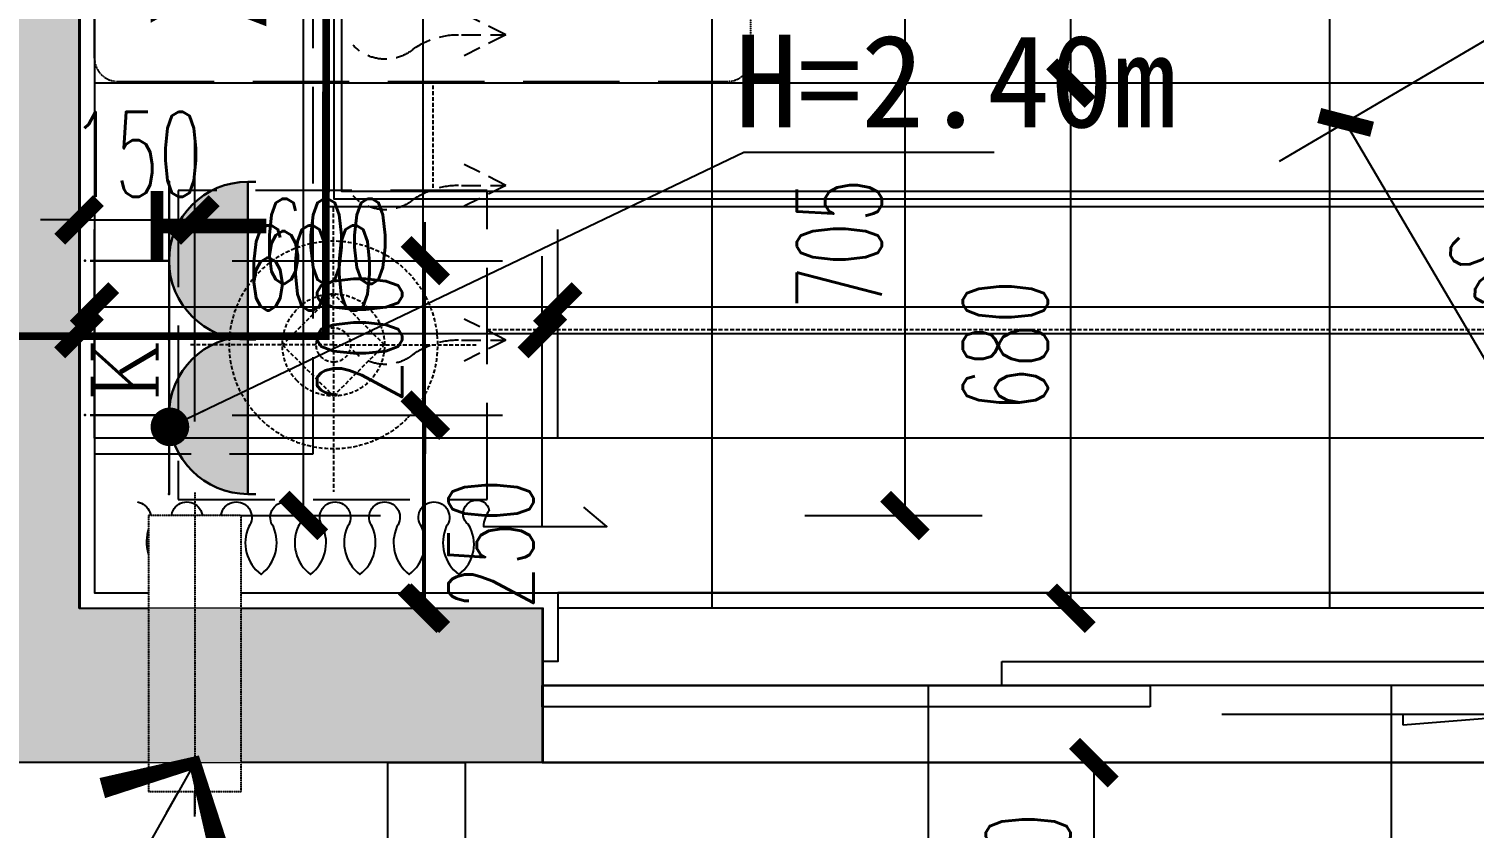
# Model space of a CAD drawing. Extents: x 184967 to 628822, y -100826 to 121332.
# Drawn here: x 394750 to 396621, y -24497 to -23462 of the extents above; entities that cross this region are included whole.
import ezdxf
from ezdxf.enums import TextEntityAlignment as Align

# ---------------------------------------------------------------- set-up
doc = ezdxf.new("R2010")
doc.units = 0
doc.header["$MEASUREMENT"] = 0
for name, pattern in [('__DASH', [0.35, 0.25, -0.1]), ('DASH', [0.35, 0.25, -0.1]), ('DASHED2', [0.375, 0.25, -0.125]), ('HIDDEN', [0.375, 0.25, -0.125])]:
    doc.linetypes.add(name, pattern=pattern)
for name, color, linetype in [('0-地面', 251, 'Continuous'), ('0-活动家具', 55, 'Continuous'), ('0-装饰完成面', 47, 'Continuous'), ('column', 6, 'Continuous'), ('DIM-墙体定位', 146, 'Continuous'), ('DIM-完成面定位', 146, 'Continuous'), ('E-空调', 51, 'Continuous'), ('E-给水', 34, 'Continuous'), ('J-空调外机', 47, 'HIDDEN'), ('KT', 8, 'DASH'), ('P11-平面门扇', 47, 'Continuous'), ('T01-窗帘', 250, 'Continuous'), ('T03-天花造型', 30, 'Continuous'), ('WALL', 145, 'Continuous'), ('家具尺寸', 8, 'Continuous'), ('栏杆', 4, 'Continuous')]:
    doc.layers.add(name, color=color, linetype=linetype)
for name, color, linetype, lineweight in [('03-col-5F~23F$0$$0$COLU', 6, 'Continuous', 0), ('03-col-5F~23F$0$$0$COLU_HATCH', 251, 'Continuous', 0), ('4#6#-col-2F~31F$0$COLU_HATCH', 251, 'Continuous', 0), ('E-插座', 60, 'Continuous', 30)]:
    doc.layers.add(name, color=color, linetype=linetype, lineweight=lineweight)
doc.styles.add('_TCH_LABEL', font='COMPLEX', dxfattribs={"bigfont": 'GBCBIG'})
doc.styles.get("Standard").update_dxf_attribs({"font": 'gbenor.shx', "bigfont": 'gbcbig.shx'})
doc.styles.add('尺寸标注', font='txt.shx', dxfattribs={"width": 0.6, "height": 110})
doc.styles.add('文字标注', font='')
doc.styles.get('文字标注').set_extended_font_data('SimSun')
doc.dimstyles.new('1-50', dxfattribs={"dimscale": 50, "dimtxt": 110, "dimasz": 1, "dimexe": 2, "dimexo": 2, "dimgap": 0.6, "dimtad": 1, "dimdec": 0, "dimrnd": 5, "dimtxsty": '尺寸标注', "dimblk": 'ARCHTICK', "dimcen": 2.5, "dimclrd": 251, "dimclre": 251, "dimclrt": 50, "dimadec": 0, "dimazin": 0, "dimtfac": 1, "dimtdec": 0, "dimtix": 1, "dimtmove": 2, "dimatfit": 3, "dimldrblk": 'DOT', "dimfxl": 0, "dimarcsym": 0})
doc.dimstyles.new('标注', dxfattribs={"dimtxt": 2.5, "dimasz": 1.5, "dimexe": 1.25, "dimexo": 0.625, "dimgap": 0, "dimtad": 1, "dimdsep": 46, "dimtxsty": 'Standard', "dimblk": 'z', "dimcen": 2.5, "dimadec": 0, "dimazin": 0, "dimtm": 1e-09, "dimtfac": 1, "dimtmove": 0, "dimatfit": 3, "dimldrblk": 'z', "dimfxl": 0, "dimarcsym": 0})

# ---------------------------------------------------------------- blocks, each defined once
blk = doc.blocks.new('$DorLib2D$00000138')
at = {"color": 0, "linetype": 'Continuous'}
for p, q in [((0.2875000000000894, 0.1537753792110692), (-8.881784197001252e-16, 0.1537753792110692)), ((0.2875000000000894, -2.131628207280301e-14), (0.2875000000000894, 0.1537753792110692)), ((-8.881784197001252e-16, -2.131628207280301e-14), (0.2875000000000894, -2.131628207280301e-14)), ((0.2187499999999103, -2.131628207280301e-14), (0.2187499999999103, -0.139864741756405)), ((0.5000000000000022, -2.131628207280301e-14), (0.2187499999999103, -2.131628207280301e-14)), ((0.5000000000000022, -2.131628207280301e-14), (0.5000000000000022, -0.194552241756405)), ((0.5000000000000022, -0.139864741756405), (0.5000000000000022, -2.131628207280301e-14)), ((0.2187499999999103, -0.139864741756405), (0.5000000000000022, -0.139864741756405)), ((0.1856715078081281, -0.1859990653694013), (0.03702418641781069, -0.1859990653694013)), ((0.03702418641781069, -0.1859990653694013), (0.1018556741609116, -0.2582593850092678)), ((0.1018556741609116, -0.2582593850092678), (0.1018556741609116, -0.1859990653694013))]:
    blk.add_line(p, q, dxfattribs=at)
blk = doc.blocks.new('A$C2D7163AE')
at = {"layer": '0-活动家具', "color": 250, "linetype": 'DASHED2', "ltscale": 20}
for p, q in [((2647.593890584307, 2859.100352502628), (2647.593890584307, 3049.515108948657)), ((2647.593890584307, 2925.218000519755), (2581.47624256718, 2859.100352502628)), ((2713.711538601783, 2859.100352502628), (2647.593890584307, 2925.218000519755)), ((2647.593890584307, 2859.100352502628), (2462.894941678038, 2859.100352502628)), ((2581.47624256718, 2859.100352502628), (2647.593890584307, 2792.982704485501)), ((2647.593890584307, 2859.100352502628), (2647.593890584074, 2679.361841893198)), ((2647.593890584307, 2792.982704485501), (2713.711538601783, 2859.100352502628)), ((2647.593890584307, 2859.100352502628), (2832.894699951401, 2859.100352502453))]:
    blk.add_line(p, q, dxfattribs=at)
at = {"layer": '0-活动家具', "linetype": '__DASH', "ltscale": 500}
for p, q in [((2927.084308309248, 2517.789495028759), (2137.084308318328, 2517.789495013247)), ((2957.084308309481, 2487.789495028643), (2957.084308301797, 343.0973454698978))]:
    blk.add_line(p, q, dxfattribs=at)
at = {"layer": '0-活动家具', "linetype": '__DASH', "ltscale": 0.4}
blk.add_line((2107.084308310878, 2487.789495013247), (2107.084308310878, 2367.789495013247), dxfattribs=at)
at = {"layer": '0-活动家具', "linetype": '__DASH', "ltscale": 500}
blk.add_lwpolyline([(2448.715633507352, 2659.100352502628), (2848.715633507352, 2659.100352502628), (2848.715633507352, 3059.100352502628), (2448.715633507352, 3059.100352502628)], close=True, dxfattribs=at)
at = {"layer": '0-活动家具', "color": 250, "linetype": 'DASHED2', "ltscale": 20}
for points in [[(2448.715633507352, 2839.100352488542), (927.3231391264126, 2839.100352488542)], [(2518.382170756115, 2655.578990071601), (2518.382170756115, 2522.481644588086)]]:
    blk.add_lwpolyline(points, dxfattribs=at)
at = {"layer": '0-活动家具', "linetype": '__DASH', "ltscale": 0.4}
for centre, start, end in [((2137.084308318328, 2487.789495018777), 90, 180), ((2927.084308309481, 2487.789495028759), 0, 90)]:
    blk.add_arc(centre, 30, start, end, dxfattribs=at)
at = {"layer": '0-活动家具', "color": 250, "linetype": 'DASHED2', "ltscale": 20}
for major_axis, ratio, start_param, end_param in [((-95.23093382979869, 95.23093382979734), 0.9999999999993581, 3.141592653589664, 9.424777960769251), ((46.75223726918598, 46.75223726918663), 0.9999999999969931, 4.71238898038482, 10.99557428756441), ((-1.166647664080482, 22.20916938059026), 0.9999999999757857, 4.701327179111829, 10.98451248629141)]:
    blk.add_ellipse((2647.593890584307, 2859.100352502628), major_axis=major_axis, ratio=ratio, start_param=start_param, end_param=end_param, dxfattribs=at)
blk = doc.blocks.new('A$C66E365A4')
at = {"layer": '栏杆'}
for p, q in [((0, 0), (0, -350)), ((-40, -50), (-40, -300)), ((40, -50), (40, -300))]:
    blk.add_line(p, q, dxfattribs=at)
blk = doc.blocks.new('*U913')
h = blk.add_hatch(color=256)
edge = h.paths.add_edge_path()
edge.add_ellipse((117.692261023738, 211.010664521014), major_axis=(72.28993609263809, 72.2899360926381), ratio=0.9999999999998557, start_angle=134.9999999999959, end_angle=224.9996776147957)
edge.add_line((117.6916857887234, 108.7772564773466), (117.6928362587226, 108.7772564773466))
edge.add_ellipse((117.692261023738, 211.010664521014), major_axis=(72.28993609263809, 72.2899360926381), ratio=0.9999999999998557, start_angle=225.000322385196, end_angle=314.9999999999959)
edge.add_line((219.9256690690237, 211.010664521014), (15.45885297845223, 211.010664521014))
for p, q in [((15.45885297687346, 221.2340053252292), (15.45885297687346, 211.010664521014)), ((219.9256690706025, 211.010664521014), (15.45885297687346, 211.010664521014)), ((219.9256690706025, 221.2340053252292), (219.9256690706025, 211.010664521014)), ((15.45885297687346, 108.7772564773466), (219.9256690706025, 108.7772564773466)), ((117.692261023738, 108.7772564773466), (117.692261023738, 6.543848433653466))]:
    blk.add_line(p, q)
at = {"extrusion": (0, 0, -1)}
blk.add_ellipse((117.692261023738, 211.010664521014), major_axis=(72.28993609263809, 72.2899360926381), ratio=0.9999999999998557, start_param=0.7853981633975202, end_param=3.926990816987313, dxfattribs=at)
for p in [(15.45885297687346, 108.7772564773466), (219.9256690706025, 108.7772564773466), (117.692261023738, 0.0002235690571978921)]:
    blk.add_point(p)
at = {"style": '_TCH_LABEL', "text_generation_flag": 4}
blk.add_text('P', height=0.004089336318310933, dxfattribs=at).set_placement((117.6802636327775, 0.004073607324016848))
at = {"style": '_TCH_LABEL'}
blk.add_attdef('B', text='', height=84.06593068615378, dxfattribs=at).set_placement((174.5899560559046, 51.23559392852962), align=Align.MIDDLE)
blk = doc.blocks.new('_ArchTick')
at = {"color": 0, "linetype": 'ByBlock', "const_width": 0.4}
blk.add_lwpolyline([(-0.5, -0.5), (0.5, 0.5)], dxfattribs=at)
blk = doc.blocks.new('*D1181')
at = {"layer": 'Defpoints', "color": 0, "transparency": 16777216}
for p in [(394822.3944160703, -23962.19105561993), (395263.0923863329, -23962.19105561993), (394814.6391233448, -24212.19105561994)]:
    blk.add_point(p, dxfattribs=at)
at = {"layer": 'E-插座', "color": 251, "lineweight": -2, "transparency": 16777216}
for p, q in [((395013.0923863329, -23962.19105561993), (395363.0923863329, -23962.19105561993)), ((395263.0923863329, -24212.19105561994), (395263.0923863329, -23962.19105561993)), ((395013.0923863329, -24212.19105561994), (395363.0923863329, -24212.19105561994))]:
    blk.add_line(p, q, dxfattribs=at)
at = {"layer": 'E-插座', "color": 251, "lineweight": -2, "transparency": 16777216, "xscale": 50, "yscale": 50, "zscale": 50}
for p, rotation in [((395263.0923863329, -23962.19105561993), 90), ((395263.0923863329, -24212.19105561994), 270)]:
    blk.add_blockref('_ArchTick', p, dxfattribs=dict(at, rotation=rotation))
at = {"layer": 'E-插座', "color": 50, "transparency": 16777216, "insert": (395348.0923863329, -24129.06827462903), "char_height": 110, "attachment_point": 5, "rotation": 90, "style": '尺寸标注'}
blk.add_mtext('250', dxfattribs=at)
blk = doc.blocks.new('_Dot')
at = {"color": 0, "linetype": 'ByBlock', "lineweight": -2}
blk.add_line((-0.5, 0), (-1, 0), dxfattribs=at)
at = {"color": 0, "linetype": 'ByBlock', "const_width": 0.5}
blk.add_lwpolyline([(-0.25, 0, 1), (0.25, 0, 1)], format="xyb", close=True, dxfattribs=at)
blk = doc.blocks.new('*D1377')
at = {"layer": 'Defpoints', "color": 0, "linetype": 'ByBlock', "transparency": 16777216}
for p in [(394814.6391514761, -20812.19091209871), (394814.6391233448, -24212.19105561994), (395259.7784304721, -24212.19105561994)]:
    blk.add_point(p, dxfattribs=at)
at = {"layer": 'DIM-墙体定位', "color": 251, "lineweight": -2, "transparency": 16777216}
for p, q in [((395009.7784304721, -20812.19091209871), (395359.7784304721, -20812.19091209871)), ((395259.7784304721, -20812.19091209871), (395259.7784304721, -24212.19105561994)), ((395009.7784304721, -24212.19105561994), (395359.7784304721, -24212.19105561994))]:
    blk.add_line(p, q, dxfattribs=at)
at = {"layer": 'DIM-墙体定位', "color": 251, "linetype": 'ByBlock', "lineweight": -2, "transparency": 16777216, "xscale": 50, "yscale": 50, "zscale": 50}
for p, rotation in [((395259.7784304721, -20812.19091209871), 90), ((395259.7784304721, -24212.19105561994), 270)]:
    blk.add_blockref('_ArchTick', p, dxfattribs=dict(at, rotation=rotation))
at = {"layer": 'DIM-墙体定位', "color": 50, "linetype": 'ByBlock', "transparency": 16777216, "insert": (395174.7784304721, -22512.19098385926), "char_height": 110, "attachment_point": 5, "rotation": 90, "style": '尺寸标注'}
blk.add_mtext('3400', dxfattribs=at)
blk = doc.blocks.new('*D1378')
at = {"layer": 'Defpoints', "color": 0, "linetype": 'ByBlock', "transparency": 16777216}
for p in [(395414.6391263398, -23856.5), (394814.6391464862, -24112.19105565583), (395414.6391263398, -24212.19105586563)]:
    blk.add_point(p, dxfattribs=at)
at = {"layer": 'DIM-墙体定位', "color": 251, "lineweight": -2, "transparency": 16777216}
for p, q in [((394814.6391464862, -24012.19105565583), (394814.6391464862, -23756.5)), ((395414.6391263398, -24106.5), (395414.6391263398, -23756.5)), ((394814.6391464862, -23856.5), (395414.6391263398, -23856.5))]:
    blk.add_line(p, q, dxfattribs=at)
at = {"layer": 'DIM-墙体定位', "color": 251, "linetype": 'ByBlock', "lineweight": -2, "transparency": 16777216, "xscale": 50, "yscale": 50, "zscale": 50, "rotation": 180}
blk.add_blockref('_ArchTick', (394814.6391464862, -23856.5), dxfattribs=at)
at = {"layer": 'DIM-墙体定位', "color": 251, "linetype": 'ByBlock', "lineweight": -2, "transparency": 16777216, "xscale": 50, "yscale": 50, "zscale": 50}
blk.add_blockref('_ArchTick', (395414.6391263398, -23856.5), dxfattribs=at)
at = {"layer": 'DIM-墙体定位', "color": 50, "linetype": 'ByBlock', "transparency": 16777216, "insert": (395114.639136413, -23771.5), "char_height": 110, "attachment_point": 5, "style": '尺寸标注'}
blk.add_mtext('600', dxfattribs=at)
blk = doc.blocks.new('*D1379')
at = {"layer": 'Defpoints', "color": 0, "linetype": 'ByBlock', "transparency": 16777216}
for p in [(398214.6391261903, -23856.5), (395414.6391263398, -24212.19105586563), (398214.6391261903, -24212.19105586564)]:
    blk.add_point(p, dxfattribs=at)
at = {"layer": 'DIM-墙体定位', "color": 251, "lineweight": -2, "transparency": 16777216}
for p, q in [((395414.6391263398, -24106.5), (395414.6391263398, -23756.5)), ((398214.6391261903, -24106.5), (398214.6391261903, -23756.5)), ((395414.6391263398, -23856.5), (398214.6391261903, -23856.5))]:
    blk.add_line(p, q, dxfattribs=at)
at = {"layer": 'DIM-墙体定位', "color": 251, "linetype": 'ByBlock', "lineweight": -2, "transparency": 16777216, "xscale": 50, "yscale": 50, "zscale": 50, "rotation": 180}
blk.add_blockref('_ArchTick', (395414.6391263398, -23856.5), dxfattribs=at)
at = {"layer": 'DIM-墙体定位', "color": 251, "linetype": 'ByBlock', "lineweight": -2, "transparency": 16777216, "xscale": 50, "yscale": 50, "zscale": 50}
blk.add_blockref('_ArchTick', (398214.6391261903, -23856.5), dxfattribs=at)
at = {"layer": 'DIM-墙体定位', "color": 50, "linetype": 'ByBlock', "transparency": 16777216, "insert": (396814.639126265, -23771.5), "char_height": 110, "attachment_point": 5, "style": '尺寸标注'}
blk.add_mtext('2800', dxfattribs=at)
blk = doc.blocks.new('*D1381')
at = {"layer": 'Defpoints', "color": 0, "linetype": 'ByBlock', "transparency": 16777216}
for p in [(395314.6391263181, -24412.19105591663), (395414.6391261903, -24412.19105592149), (395414.6391261903, -24726)]:
    blk.add_point(p, dxfattribs=at)
at = {"layer": 'DIM-墙体定位', "color": 251, "lineweight": -2, "transparency": 16777216}
for p, q in [((395314.6391263181, -24512.19105591663), (395314.6391263181, -24826)), ((395414.6391261903, -24512.19105592149), (395414.6391261903, -24826)), ((395314.6391263181, -24726), (395264.6391263181, -24726)), ((395314.6391263181, -24726), (395414.6391261903, -24726)), ((395414.6391261903, -24726), (395464.6391261903, -24726))]:
    blk.add_line(p, q, dxfattribs=at)
at = {"layer": 'DIM-墙体定位', "color": 251, "linetype": 'ByBlock', "lineweight": -2, "transparency": 16777216, "xscale": 50, "yscale": 50, "zscale": 50}
blk.add_blockref('_ArchTick', (395314.6391263181, -24726), dxfattribs=at)
at = {"layer": 'DIM-墙体定位', "color": 251, "linetype": 'ByBlock', "lineweight": -2, "transparency": 16777216, "xscale": 50, "yscale": 50, "zscale": 50, "rotation": 180}
blk.add_blockref('_ArchTick', (395414.6391261903, -24726), dxfattribs=at)
at = {"layer": 'DIM-墙体定位', "color": 50, "linetype": 'ByBlock', "transparency": 16777216, "insert": (395364.6391262542, -24641), "char_height": 110, "attachment_point": 5, "style": '尺寸标注'}
blk.add_mtext('100', dxfattribs=at)
blk = doc.blocks.new('*D1382')
at = {"layer": 'Defpoints', "color": 0, "linetype": 'ByBlock', "transparency": 16777216}
for p in [(395414.6391261903, -24412.19105592149), (398214.6391261903, -24412.19105603069), (398214.6391261903, -24726)]:
    blk.add_point(p, dxfattribs=at)
at = {"layer": 'DIM-墙体定位', "color": 251, "lineweight": -2, "transparency": 16777216}
for p, q in [((395414.6391261903, -24512.19105592149), (395414.6391261903, -24826)), ((398214.6391261903, -24512.19105603069), (398214.6391261903, -24826)), ((395414.6391261903, -24726), (398214.6391261903, -24726))]:
    blk.add_line(p, q, dxfattribs=at)
at = {"layer": 'DIM-墙体定位', "color": 251, "linetype": 'ByBlock', "lineweight": -2, "transparency": 16777216, "xscale": 50, "yscale": 50, "zscale": 50, "rotation": 180}
blk.add_blockref('_ArchTick', (395414.6391261903, -24726), dxfattribs=at)
at = {"layer": 'DIM-墙体定位', "color": 251, "linetype": 'ByBlock', "lineweight": -2, "transparency": 16777216, "xscale": 50, "yscale": 50, "zscale": 50}
blk.add_blockref('_ArchTick', (398214.6391261903, -24726), dxfattribs=at)
at = {"layer": 'DIM-墙体定位', "color": 50, "linetype": 'ByBlock', "transparency": 16777216, "insert": (396814.6391261903, -24641), "char_height": 110, "attachment_point": 5, "style": '尺寸标注'}
blk.add_mtext('2800', dxfattribs=at)
blk = doc.blocks.new('*D1509')
at = {"layer": 'Defpoints', "color": 0, "linetype": 'ByBlock', "transparency": 16777216}
for p in [(395434.6391782566, -23822), (394834.6813247682, -24092.1849121764), (395434.6391782566, -24092.18507723549)]:
    blk.add_point(p, dxfattribs=at)
at = {"layer": 'DIM-完成面定位', "color": 251, "lineweight": -2, "transparency": 16777216}
for p, q in [((394834.6813247682, -23992.1849121764), (394834.6813247682, -23722)), ((395434.6391782566, -23992.18507723549), (395434.6391782566, -23722)), ((394834.6813247682, -23822), (395434.6391782566, -23822))]:
    blk.add_line(p, q, dxfattribs=at)
at = {"layer": 'DIM-完成面定位', "color": 251, "linetype": 'ByBlock', "lineweight": -2, "transparency": 16777216, "xscale": 50, "yscale": 50, "zscale": 50, "rotation": 180}
blk.add_blockref('_ArchTick', (394834.6813247682, -23822), dxfattribs=at)
at = {"layer": 'DIM-完成面定位', "color": 251, "linetype": 'ByBlock', "lineweight": -2, "transparency": 16777216, "xscale": 50, "yscale": 50, "zscale": 50}
blk.add_blockref('_ArchTick', (395434.6391782566, -23822), dxfattribs=at)
at = {"layer": 'DIM-完成面定位', "color": 50, "linetype": 'ByBlock', "transparency": 16777216, "insert": (395134.6602515124, -23737), "char_height": 110, "attachment_point": 5, "style": '尺寸标注'}
blk.add_mtext('600', dxfattribs=at)
blk = doc.blocks.new('*D1510')
at = {"layer": 'Defpoints', "color": 0, "linetype": 'ByBlock', "transparency": 16777216}
for p in [(398194.6390741257, -23822), (395434.6391782566, -24092.18507723549), (398194.6390741257, -24092.19165529934)]:
    blk.add_point(p, dxfattribs=at)
at = {"layer": 'DIM-完成面定位', "color": 251, "lineweight": -2, "transparency": 16777216}
for p, q in [((395434.6391782566, -23992.18507723549), (395434.6391782566, -23722)), ((398194.6390741257, -23992.19165529934), (398194.6390741257, -23722)), ((395434.6391782566, -23822), (398194.6390741257, -23822))]:
    blk.add_line(p, q, dxfattribs=at)
at = {"layer": 'DIM-完成面定位', "color": 251, "linetype": 'ByBlock', "lineweight": -2, "transparency": 16777216, "xscale": 50, "yscale": 50, "zscale": 50, "rotation": 180}
blk.add_blockref('_ArchTick', (395434.6391782566, -23822), dxfattribs=at)
at = {"layer": 'DIM-完成面定位', "color": 251, "linetype": 'ByBlock', "lineweight": -2, "transparency": 16777216, "xscale": 50, "yscale": 50, "zscale": 50}
blk.add_blockref('_ArchTick', (398194.6390741257, -23822), dxfattribs=at)
at = {"layer": 'DIM-完成面定位', "color": 50, "linetype": 'ByBlock', "transparency": 16777216, "insert": (396814.6391261911, -23737), "char_height": 110, "attachment_point": 5, "style": '尺寸标注'}
blk.add_mtext('2760', dxfattribs=at)
blk = doc.blocks.new('*D1512')
at = {"layer": 'Defpoints', "color": 0, "linetype": 'ByBlock', "transparency": 16777216}
for p in [(394834.7196764969, -20692.19092695832), (395105.278358119, -20692.19092695832), (394834.6813251705, -24092.1492436745)]:
    blk.add_point(p, dxfattribs=at)
at = {"layer": 'DIM-完成面定位', "color": 251, "lineweight": -2, "transparency": 16777216}
for p, q in [((394934.7196764969, -20692.19092695832), (395205.278358119, -20692.19092695832)), ((395105.278358119, -24092.1492436745), (395105.278358119, -20692.19092695832)), ((394934.6813251705, -24092.1492436745), (395205.278358119, -24092.1492436745))]:
    blk.add_line(p, q, dxfattribs=at)
at = {"layer": 'DIM-完成面定位', "color": 251, "linetype": 'ByBlock', "lineweight": -2, "transparency": 16777216, "xscale": 50, "yscale": 50, "zscale": 50}
for p, rotation in [((395105.278358119, -20692.19092695832), 90), ((395105.278358119, -24092.1492436745), 270)]:
    blk.add_blockref('_ArchTick', p, dxfattribs=dict(at, rotation=rotation))
at = {"layer": 'DIM-完成面定位', "color": 50, "linetype": 'ByBlock', "transparency": 16777216, "insert": (395020.278358119, -22392.17008531635), "char_height": 110, "attachment_point": 5, "rotation": 90, "style": '尺寸标注'}
blk.add_mtext('3400', dxfattribs=at)
blk = doc.blocks.new('*D1603')
at = {"layer": 'Defpoints', "color": 0, "linetype": 'ByBlock', "transparency": 16777216}
for p in [(396822.5700860303, -23367.21875625645), (396455.13158942, -23583.08367911118), (397105.7885417485, -23849.30432256879)]:
    blk.add_point(p, dxfattribs=at)
at = {"layer": '家具尺寸', "color": 251, "lineweight": -2, "transparency": 16777216}
for p, q in [((396670.6857068225, -23456.44868208893), (396368.909942459, -23633.73767792011)), ((396738.3500451383, -24065.16924542349), (396455.13158942, -23583.08367911118)), ((396953.9041625407, -23938.53424840124), (396652.1283981773, -24115.82324423242))]:
    blk.add_line(p, q, dxfattribs=at)
at = {"layer": '家具尺寸', "color": 251, "linetype": 'ByBlock', "lineweight": -2, "transparency": 16777216, "xscale": 50, "yscale": 50, "zscale": 50}
for p, rotation in [((396455.13158942, -23583.08367911118), 120.4336336628739), ((396738.3500451383, -24065.16924542349), 300.4336336628739)]:
    blk.add_blockref('_ArchTick', p, dxfattribs=dict(at, rotation=rotation))
at = {"layer": '家具尺寸', "color": 50, "linetype": 'ByBlock', "transparency": 16777216, "insert": (396670.029217196, -23781.07056327973), "char_height": 110, "attachment_point": 5, "rotation": 300.4336336628739, "style": '尺寸标注'}
blk.add_mtext('560', dxfattribs=at)
blk = doc.blocks.new('*D1605')
at = {"layer": 'Defpoints', "color": 0, "linetype": 'ByBlock', "transparency": 16777216}
for p in [(395654.6391262953, -23389.4122930523), (395654.6391262954, -24092.19165531049), (395884.278358119, -24092.19165531049)]:
    blk.add_point(p, dxfattribs=at)
at = {"layer": '家具尺寸', "color": 251, "lineweight": -2, "transparency": 16777216}
for p, q in [((395754.6391262953, -23389.4122930523), (395984.278358119, -23389.4122930523)), ((395884.278358119, -23389.4122930523), (395884.278358119, -24092.19165531049)), ((395754.6391262954, -24092.19165531049), (395984.278358119, -24092.19165531049))]:
    blk.add_line(p, q, dxfattribs=at)
at = {"layer": '家具尺寸', "color": 251, "linetype": 'ByBlock', "lineweight": -2, "transparency": 16777216, "xscale": 50, "yscale": 50, "zscale": 50}
for p, rotation in [((395884.278358119, -23389.4122930523), 90), ((395884.278358119, -24092.19165531049), 270)]:
    blk.add_blockref('_ArchTick', p, dxfattribs=dict(at, rotation=rotation))
at = {"layer": '家具尺寸', "color": 50, "linetype": 'ByBlock', "transparency": 16777216, "insert": (395799.278358119, -23740.80197418133), "char_height": 110, "attachment_point": 5, "rotation": 90, "style": '尺寸标注'}
blk.add_mtext('705', dxfattribs=at)
blk = doc.blocks.new('*D1720')
at = {"layer": '0-地面', "color": 251, "lineweight": -2, "transparency": 16777216}
for p, q in [((396013.778358119, -24412.19105591663), (396228.9175899198, -24412.19105591663)), ((396128.9175899198, -24412.19105591663), (396128.9175899198, -24712.19105591663)), ((396013.778358119, -24712.19105591663), (396228.9175899198, -24712.19105591663))]:
    blk.add_line(p, q, dxfattribs=at)
at = {"layer": 'Defpoints', "color": 0, "linetype": 'ByBlock', "transparency": 16777216}
for p in [(395913.778358119, -24412.19105591663), (395913.778358119, -24712.19105591663), (396128.9175899198, -24712.19105591663)]:
    blk.add_point(p, dxfattribs=at)
at = {"layer": '0-地面', "color": 251, "linetype": 'ByBlock', "lineweight": -2, "transparency": 16777216, "xscale": 50, "yscale": 50, "zscale": 50}
for p, rotation in [((396128.9175899198, -24412.19105591663), 90), ((396128.9175899198, -24712.19105591663), 270)]:
    blk.add_blockref('_ArchTick', p, dxfattribs=dict(at, rotation=rotation))
at = {"layer": '0-地面', "color": 50, "linetype": 'ByBlock', "transparency": 16777216, "insert": (396043.9175899198, -24562.19105591657), "char_height": 110, "attachment_point": 5, "rotation": 90, "style": '尺寸标注'}
blk.add_mtext('300', dxfattribs=at)
blk = doc.blocks.new('*U1726')
blk.add_wipeout([(355.60681727544033, -31.717188511538552), (355.606817275433, 88.28281148846156), (-1.701527411529355, 88.28281148846156), (-1.7015274115220222, -31.717188511538552)])
blk.add_line((-31.70152741151651, 28.28281146858353), (385.6068172754458, 28.28281146858353))
blk.add_lwpolyline([(-1.701527411522079, -31.71718851153855), (-1.701527411529355, 88.28281148846145), (355.6068172754329, 88.28281148846145), (355.6068172754402, -31.71718851153855)], close=True)
blk = doc.blocks.new('*D1808')
at = {"layer": 'Defpoints', "color": 0, "linetype": 'ByBlock', "transparency": 16777216}
for p in [(394822.3944119483, -23762.19105561994), (395263.0923863329, -23762.19105561994), (394822.3944160703, -23962.19105561993)]:
    blk.add_point(p, dxfattribs=at)
at = {"layer": 'E-插座', "color": 251, "lineweight": -2, "transparency": 16777216}
for p, q in [((395263.0923863329, -23762.19105561994), (395263.0923863329, -23712.19105561994)), ((395013.0923863329, -23762.19105561994), (395363.0923863329, -23762.19105561994)), ((395263.0923863329, -23962.19105561993), (395263.0923863329, -23762.19105561994)), ((395013.0923863329, -23962.19105561993), (395363.0923863329, -23962.19105561993)), ((395263.0923863329, -23962.19105561993), (395263.0923863329, -24012.19105561993))]:
    blk.add_line(p, q, dxfattribs=at)
at = {"layer": 'E-插座', "color": 251, "linetype": 'ByBlock', "lineweight": -2, "transparency": 16777216, "xscale": 50, "yscale": 50, "zscale": 50}
for p, rotation in [((395263.0923863329, -23762.19105561994), 270), ((395263.0923863329, -23962.19105561993), 90)]:
    blk.add_blockref('_ArchTick', p, dxfattribs=dict(at, rotation=rotation))
at = {"layer": 'E-插座', "color": 50, "linetype": 'ByBlock', "transparency": 16777216, "insert": (395178.0923863329, -23862.19105561987), "char_height": 110, "attachment_point": 5, "rotation": 90, "style": '尺寸标注'}
blk.add_mtext('200', dxfattribs=at)
blk = doc.blocks.new('*D1816')
at = {"layer": 'Defpoints', "color": 0, "linetype": 'ByBlock', "transparency": 16777216}
for p in [(394964.6391263183, -23709.49995511757), (394814.6391274086, -23928.49995511836), (394964.6391263183, -24070.5000000004)]:
    blk.add_point(p, dxfattribs=at)
at = {"layer": 'E-给水', "color": 251, "lineweight": -2, "transparency": 16777216}
for p, q in [((394814.6391274086, -23828.49995511836), (394814.6391274086, -23609.49995511757)), ((394964.6391263183, -23970.5000000004), (394964.6391263183, -23609.49995511757)), ((394814.6391274086, -23709.49995511757), (394764.6391274086, -23709.49995511757)), ((394814.6391274086, -23709.49995511757), (394964.6391263183, -23709.49995511757)), ((394964.6391263183, -23709.49995511757), (395014.6391263183, -23709.49995511757))]:
    blk.add_line(p, q, dxfattribs=at)
at = {"layer": 'E-给水', "color": 251, "linetype": 'ByBlock', "lineweight": -2, "transparency": 16777216, "xscale": 50, "yscale": 50, "zscale": 50}
blk.add_blockref('_ArchTick', (394814.6391274086, -23709.49995511757), dxfattribs=at)
at = {"layer": 'E-给水', "color": 251, "linetype": 'ByBlock', "lineweight": -2, "transparency": 16777216, "xscale": 50, "yscale": 50, "zscale": 50, "rotation": 180}
blk.add_blockref('_ArchTick', (394964.6391263183, -23709.49995511757), dxfattribs=at)
at = {"layer": 'E-给水', "color": 50, "linetype": 'ByBlock', "transparency": 16777216, "insert": (394889.6391268634, -23624.49995511757), "char_height": 110, "attachment_point": 5, "style": '尺寸标注'}
blk.add_mtext('150', dxfattribs=at)
blk = doc.blocks.new('z')
blk.add_line((0, 0), (-1, -1.0232e-12))
blk.add_lwpolyline([(-1.171243120491743, 1.173285600293843, 0.36, 0.21, 0), (0, 0, 0.21, 0.36, 0), (-1.17124312049778, -1.173285600307485, 0.36, 0.36, 0)], format="xyseb")
blk = doc.blocks.new('*D1959')
at = {"layer": '0-地面', "color": 251, "lineweight": -2, "transparency": 16777216}
for p, q in [((396334.6454434674, -23532.15562402441), (395999.2846752784, -23532.15562402441)), ((396099.2846752784, -24212.19167363389), (396099.2846752784, -23532.15562402441)), ((396334.6454851204, -24212.19167363389), (395999.2846752784, -24212.19167363389))]:
    blk.add_line(p, q, dxfattribs=at)
at = {"layer": 'Defpoints', "color": 0, "linetype": 'ByBlock', "transparency": 16777216}
for p in [(396099.2846752784, -23532.15562402441), (396434.6454434674, -23532.15562402441), (396434.6454851204, -24212.19167363389)]:
    blk.add_point(p, dxfattribs=at)
at = {"layer": '0-地面', "color": 251, "linetype": 'ByBlock', "lineweight": -2, "transparency": 16777216, "xscale": 50, "yscale": 50, "zscale": 50}
for p, rotation in [((396099.2846752784, -23532.15562402441), 90), ((396099.2846752784, -24212.19167363389), 270)]:
    blk.add_blockref('_ArchTick', p, dxfattribs=dict(at, rotation=rotation))
at = {"layer": '0-地面', "color": 50, "linetype": 'ByBlock', "transparency": 16777216, "insert": (396014.2846752784, -23872.17364882909), "char_height": 110, "attachment_point": 5, "rotation": 90, "style": '尺寸标注'}
blk.add_mtext('680', dxfattribs=at)
blk = doc.blocks.new('*D1960')
at = {"layer": '0-地面', "color": 251, "lineweight": -2, "transparency": 16777216}
for p, q in [((396334.6454434674, -22732.15562402441), (395999.2846752784, -22732.15562402441)), ((396099.2846752784, -23532.15562402441), (396099.2846752784, -22732.15562402441)), ((396334.6454434674, -23532.15562402441), (395999.2846752784, -23532.15562402441))]:
    blk.add_line(p, q, dxfattribs=at)
at = {"layer": 'Defpoints', "color": 0, "linetype": 'ByBlock', "transparency": 16777216}
for p in [(396099.2846752784, -22732.15562402441), (396434.6454434674, -22732.15562402441), (396434.6454434674, -23532.15562402441)]:
    blk.add_point(p, dxfattribs=at)
at = {"layer": '0-地面', "color": 251, "linetype": 'ByBlock', "lineweight": -2, "transparency": 16777216, "xscale": 50, "yscale": 50, "zscale": 50}
for p, rotation in [((396099.2846752784, -22732.15562402441), 90), ((396099.2846752784, -23532.15562402441), 270)]:
    blk.add_blockref('_ArchTick', p, dxfattribs=dict(at, rotation=rotation))
at = {"layer": '0-地面', "color": 50, "linetype": 'ByBlock', "transparency": 16777216, "insert": (396014.2846752784, -23132.15562402434), "char_height": 110, "attachment_point": 5, "rotation": 90, "style": '尺寸标注'}
blk.add_mtext('800', dxfattribs=at)
blk = doc.blocks.new('A$C0EE42455')
at = {"color": 251, "linetype": 'HIDDEN', "ltscale": 100}
for p, q in [((147.264191789669, 652.0607627186691), (120.0874453488796, 598.309093523625)), ((147.264191789669, 652.0607627186691), (174.4409382091835, 598.3090935127984)), ((147.2641917782603, 594.7098103198805), (147.264191789669, 652.0607627186691)), ((347.5784628326364, 652.060762678826), (320.4017163918761, 598.3090934837819)), ((347.5784628212277, 594.7098102800373), (347.5784628326364, 652.060762678826)), ((347.5784628326364, 652.060762678826), (374.7552092521801, 598.3090934729553)), ((542.4852946383471, 652.0607626400597), (515.3085481975577, 598.3090934450156)), ((542.4852946269384, 594.709810241271), (542.4852946383471, 652.0607626400597)), ((542.4852946383471, 652.0607626400597), (569.6620410578616, 598.309093434189)), ((742.75074962707, 652.0607626002165), (715.5740031862806, 598.3090934051725)), ((742.7507496156613, 594.7098102014279), (742.75074962707, 652.0607626002165)), ((742.75074962707, 652.0607626002165), (769.9274960465846, 598.3090933943749))]:
    blk.add_line(p, q, dxfattribs=at)
at = {"linetype": 'DASH', "ltscale": 500}
blk.add_lwpolyline([(1.253149821422994e-05, 402.4567850621825), (872.0000125314982, 402.4567848887527), (872.0000124753278, 119.4567848887527), (1.247521140612662e-05, 119.4567850621825)], close=True, dxfattribs=at)
at = {"color": 251, "linetype": 'HIDDEN', "ltscale": 100}
for centre, radius, start, end in [((48.10442365001654, 590.0937517051352), 99.26715273634173, 324.4056122866276, 2.665293403535049), ((248.4186946930131, 590.0937516652921), 99.26715273634173, 324.4056122866276, 2.665293403535049), ((443.3255264986947, 590.0937516265258), 99.26715273634173, 324.4056122866276, 2.665293403535049), ((643.5909814873012, 590.0937515866826), 99.26715273634173, 324.4056122866276, 2.665293403535049), ((172.4955961538071, 495.9700320264092), 56.81734646199575, 140.2307047756092, 227.1069044172098), ((372.809867196891, 495.970031986566), 56.81734646199575, 140.2307047756092, 227.1069044172098), ((567.7166990024853, 495.9700319477997), 56.81734646199575, 140.2307047756092, 227.1069044172098), ((767.9821539912082, 495.9700319079566), 56.81734646199575, 140.2307047756092, 227.1069044172098)]:
    blk.add_arc(centre, radius, start, end, dxfattribs=at)
at = {"color": 251, "ltscale": 200, "insert": (652.2638040411111, 192.0861962859344), "char_height": 150, "attachment_point": 1, "rotation": 179.99999998860406, "style": '文字标注'}
blk.add_mtext('K  T', dxfattribs=at)
blk = doc.blocks.new('03-col-5F~23F')
at = {"layer": '03-col-5F~23F$0$$0$COLU_HATCH'}
blk.add_hatch(color=256, dxfattribs=at).paths.add_polyline_path([(13859.15353277128, -1291.15296727512), (13268.26888120873, -1395.341873838101), (12677.86675844583, 1953.004783538053), (12480.90505534815, 1918.275112222995), (13106.03696563665, -1627.033060055925), (13893.88316830446, -1488.114517871989)])
at = {"layer": '03-col-5F~23F$0$$0$COLU'}
blk.add_lwpolyline([(13859.15353277128, -1291.15296727512), (13268.26888120873, -1395.341873838101), (12677.86675844583, 1953.004783538053), (12480.90505534815, 1918.275112222995), (13106.03696563665, -1627.033060055925), (13893.88316830446, -1488.114517871989)], close=True, dxfattribs=at)

msp = doc.modelspace()

# ---------------------------------------------------------------- hatches: boundary and pattern name
at = {"layer": '4#6#-col-2F~31F$0$COLU_HATCH'}
msp.add_hatch(color=250, dxfattribs=at).paths.add_polyline_path([(395414.6391235252, -24212.19105611307), (395414.6392304415, -24412.19105592149), (394614.6392305213, -24412.19105588261), (394614.6391514843, -20812.19091209964), (394814.6391514761, -20812.19091209871), (394814.6391233448, -24212.19105561994)])

# ---------------------------------------------------------------- linework, layer by layer
at = {"layer": '0-地面', "color": 250, "linetype": 'ByBlock'}
for p, q in [((395634.6454434512, -24212.19195123819), (395634.6454851437, -16712.19044184064)), ((396434.6454434512, -24212.1916736339), (396434.6454851437, -16712.19058153968)), ((398594.6032446341, -23532.15562402441), (394834.7259936685, -23532.15562402441)), ((398194.6391113754, -24212.19106290667), (395434.6391452406, -24212.19202064145)), ((398214.6392584182, -24312.19105596652), (395414.639258392, -24312.19202758152)), ((395914.6391263181, -26062.19105568966), (395914.6391263181, -24312.19185407888)), ((396514.6391263181, -26062.19105568949), (396514.6391263181, -24312.19164587567)), ((398214.6391261903, -24412.19105586564), (395414.6392304415, -24412.19105572035))]:
    msp.add_line(p, q, dxfattribs=at)
at = {"layer": '0-装饰完成面'}
msp.add_lwpolyline([(394514.6391495062, -20812.19092695829), (394514.6391495062, -20792.19092695829), (394834.7196764969, -20792.19092695832), (394834.6813245935, -24192.19105588428), (395434.6391781562, -24192.19105588164)], dxfattribs=at)
at = {"layer": '0-装饰完成面', "linetype": 'ByBlock'}
msp.add_lwpolyline([(395434.6391507432, -24192.19105588164), (395434.6391261903, -24281.43618649161), (395414.6391261903, -24281.43618649161)], dxfattribs=at)
at = {"layer": 'E-插座', "color": 6, "linetype": '__DASH', "ltscale": 250, "const_width": 10, "elevation": -6.894340875746146}
msp.add_lwpolyline([(394729.7532192217, -20594), (395136.092389296, -20594), (395134.3410340158, -23859.95764757307), (394728.0018639414, -23859.95764757307)], close=True, dxfattribs=at)
at = {"layer": 'P11-平面门扇'}
msp.add_line((398214.6391261903, -24412.19105586564), (395414.6391261903, -24412.19105586564), dxfattribs=at)
at = {"layer": 'T01-窗帘', "flags": 128}
msp.add_lwpolyline([(394890.3254954295, -24074.56827466493, -0.5087252171877531), (394905.1456021412, -24108.58070895725, 0.3210045158943411), (394922.3254954295, -24168.56827466493, 0.3453229292466012), (394938.3254954295, -24106.56827466493, -0.6180339887498851), (394954.3254954295, -24074.56827466493, -0.6180339887498556), (394970.3254954295, -24106.56827466493, 0.3453229292466205), (394986.3254954295, -24168.56827466493, 0.3453229292465821), (395002.3254954295, -24106.56827466493, -0.6180339887498753), (395018.3254954295, -24074.56827466493, -0.618033988749944), (395034.3254954295, -24106.56827466493, 0.3453229292465711), (395050.3254954295, -24168.56827466493, 0.3453229292465876), (395066.3254954295, -24106.56827466493, -0.6180339887499096), (395082.3254954295, -24074.56827466493, -0.6180339887499096), (395098.3254954295, -24106.56827466493, 0.3453229292465876), (395114.3254954295, -24168.56827466493, 0.3453229292465711), (395130.3254954295, -24106.56827466493, -0.618033988749944), (395146.3254954295, -24074.56827466493, -0.6180339887498753), (395162.3254954295, -24106.56827466493, 0.3453229292465821), (395178.3254954295, -24168.56827466493, 0.3453229292466205), (395194.3254954295, -24106.56827466493, -0.6180339887498556), (395210.3254954295, -24074.56827466493, -0.6180339887498851), (395226.3254954295, -24106.56827466493, 0.3453229292466012), (395242.3254954295, -24168.56827466493, 0.3453229292466012), (395258.3254954295, -24106.56827466493, -0.6180339887498851), (395274.3254954295, -24074.56827466493, -0.6180339887498556), (395290.3254954295, -24106.56827466493, 0.3453229292466143), (395306.3254954295, -24168.56827466493, 0.396980397573375), (395318.6354595525, -24103.60247261534, -0.9220280908821956), (395338.3254954295, -24074.56827466493, -0.2392173039794941), (395345.7619173935, -24085.76282273734, 0.1402432816398465), (395338.3254954295, -24106.56827466493), (395498.3254954295, -24106.56827466493), (395468.3254954295, -24081.56827466493)], format="xyb", dxfattribs=at)
at = {"layer": 'T03-天花造型', "color": 8, "linetype": 'ByBlock'}
for p, q in [((398194.6390741324, -24192.19165509839), (395434.6391507433, -24192.19089577332)), ((395414.6392304415, -24412.19105592149), (398214.6391261903, -24412.19105603069))]:
    msp.add_line(p, q, dxfattribs=at)
msp.add_lwpolyline([(395134.6390952183, -19832.19105586564), (395134.6390469806, -23692.19165530583), (398294.6391332854, -23692.19165530584), (398294.6391332857, -19832.19105586564), (395134.6390952183, -19832.19105586564)], dxfattribs=at)
at = {"layer": 'T03-天花造型', "color": 250, "linetype": 'ByBlock'}
msp.add_lwpolyline([(395144.6390950896, -19842.19105586564), (395144.6390471049, -23682.19165530583), (398284.6391332854, -23682.19165530584), (398284.6391332857, -19842.19105586564)], close=True, dxfattribs=at)
at = {"layer": 'T03-天花造型', "color": 8, "linetype": 'ByBlock'}
for points in [[(395154.6390949621, -19852.19105586564), (395154.6390472293, -23672.19165530583), (398274.6391332854, -23672.19165530584), (398274.6391332857, -19852.19105586564)], [(398594.6390987963, -23992.19130271082), (394834.6390987963, -23992.19130271082), (394834.6390987963, -24192.19130271082), (398594.6390987963, -24192.19130271082)]]:
    msp.add_lwpolyline(points, close=True, dxfattribs=at)
at = {"layer": 'WALL'}
for p, q in [((394814.639126308, -24212.19105586564), (394814.6391285034, -20812.19104854472)), ((394814.6391262927, -24212.19105572175), (394814.6390221632, -23812.19105532876)), ((394814.639126308, -24212.19105586564), (395414.6391261903, -24212.19105586564)), ((395414.6391261903, -24212.19105586564), (395414.6391261903, -24412.19105586564)), ((395414.6391262105, -24412.19105572035), (394614.6391262443, -24412.19105572221)), ((395414.6391261903, -24412.19105586564), (394714.6391263081, -24412.19105586564))]:
    msp.add_line(p, q, dxfattribs=at)
msp.add_lwpolyline([(395414.6391235252, -24212.19105611307), (395414.6392304415, -24412.19105592149), (394614.6392305213, -24412.19105588261), (394614.6391514843, -20812.19091209964), (394814.6391514761, -20812.19091209871), (394814.6391233448, -24212.19105561994)], close=True, dxfattribs=at)
msp.add_lwpolyline([(395214.6391262678, -26012.19105572069), (395214.6391263165, -24412.19105591177), (395314.6391263181, -24412.19105591177), (395314.6391262699, -26012.19105568972), (395314.6391262699, -26212.19105568972), (394614.6391261994, -26212.19105568972), (394614.6391262094, -26012.19105569065), (395214.6391262697, -26012.19105568972)], dxfattribs=at)

# ---------------------------------------------------------------- block references
at = {"layer": '0-活动家具', "color": 1, "linetype": 'ByBlock', "rotation": 180}
msp.add_blockref('A$C2D7163AE', (397791.7234346136, -21012.19092697241), dxfattribs=at)
at = {"layer": 'E-插座', "rotation": 270}
msp.add_blockref('*U913', (394822.3941883793, -23644.4987945962), dxfattribs=at)
at = {"layer": 'E-空调', "xscale": -1, "rotation": 270}
msp.add_blockref('A$C0EE42455', (394715.2364061187, -24012.20132558318), dxfattribs=at)
at = {"layer": 'KT', "color": 2, "extrusion": (0, 0, -1), "zscale": -1, "rotation": 180}
msp.add_blockref('A$C66E365A4', (-394964.6407766184, -24481.7870479436), dxfattribs=at)
at = {"layer": 'P11-平面门扇', "xscale": -2800, "yscale": 200, "zscale": 2800}
msp.add_blockref('$DorLib2D$00000138', (396814.6391261903, -24312.19105586564), dxfattribs=at)

# ---------------------------------------------------------------- texts
at = {"layer": 'E-插座', "style": '文字标注'}
msp.add_text('H=2.40m ', height=119.9976000479991, dxfattribs=at).set_placement((395664.0968445402, -23589.49999996411))

# ---------------------------------------------------------------- dimensions: what is measured, and where the dimension line sits
at = {"layer": '0-地面', "linetype": 'ByBlock'}
for base, p1, p2, picture, middle in [((396099.2846752784, -22732.15562402441), (396434.6454434674, -23532.15562402441), (396434.6454434674, -22732.15562402441), '*D1960', (396014.2846752784, -23132.15562402434)), ((396099.2846752784, -23532.15562402441), (396434.6454851204, -24212.19167363389), (396434.6454434674, -23532.15562402441), '*D1959', (396014.2846752784, -23872.17364882909))]:
    dim = msp.add_linear_dim(base=base, p1=p1, p2=p2, angle=90, dimstyle='1-50', override={"dimfxl": 100, "dimfxlon": 1}, dxfattribs=at)
    dim.commit()
    dim.dimension.update_dxf_attribs({"geometry": picture, "text_midpoint": middle})
at = {"layer": '0-地面', "color": 250, "linetype": 'ByBlock'}
dim = msp.add_linear_dim(base=(396128.9175899198, -24712.19105591663), p1=(395913.778358119, -24412.19105591663), p2=(395913.778358119, -24712.19105591663), angle=90, dimstyle='1-50', override={"dimfxl": 5, "dimfxlon": 1}, dxfattribs=at)
dim.commit()
dim.dimension.update_dxf_attribs({"geometry": '*D1720', "text_midpoint": (396043.9175899198, -24562.19105591657)})
at = {"layer": 'DIM-墙体定位', "color": 55, "linetype": 'ByBlock'}
for base, p1, p2, angle, picture, middle in [((395259.7784304721, -24212.19105561994), (394814.6391514761, -20812.19091209871), (394814.6391233448, -24212.19105561994), 90, '*D1377', (395174.7784304721, -22512.19098385926)), ((395414.6391263398, -23856.5), (394814.6391464862, -24112.19105565583), (395414.6391263398, -24212.19105586563), 180, '*D1378', (395114.639136413, -23771.5)), ((398214.6391261903, -23856.5), (395414.6391263398, -24212.19105586563), (398214.6391261903, -24212.19105586564), 180, '*D1379', (396814.639126265, -23771.5)), ((395414.6391261903, -24726), (395314.6391263181, -24412.19105591663), (395414.6391261903, -24412.19105592149), 180, '*D1381', (395364.6391262542, -24641)), ((398214.6391261903, -24726), (395414.6391261903, -24412.19105592149), (398214.6391261903, -24412.19105603069), 180, '*D1382', (396814.6391261903, -24641))]:
    dim = msp.add_linear_dim(base=base, p1=p1, p2=p2, angle=angle, dimstyle='1-50', override={"dimfxl": 5, "dimfxlon": 1}, dxfattribs=at)
    dim.commit()
    dim.dimension.update_dxf_attribs({"geometry": picture, "text_midpoint": middle})
at = {"layer": 'DIM-完成面定位', "linetype": 'ByBlock'}
for base, p1, p2, angle, picture, middle in [((395105.278358119, -20692.19092695832), (394834.6813251705, -24092.1492436745), (394834.7196764969, -20692.19092695832), 90, '*D1512', (395020.278358119, -22392.17008531635)), ((395434.6391782566, -23822), (394834.6813247682, -24092.1849121764), (395434.6391782566, -24092.18507723549), 180, '*D1509', (395134.6602515124, -23737)), ((398194.6390741257, -23822), (395434.6391782566, -24092.18507723549), (398194.6390741257, -24092.19165529934), 180, '*D1510', (396814.6391261911, -23737))]:
    dim = msp.add_linear_dim(base=base, p1=p1, p2=p2, angle=angle, dimstyle='1-50', override={"dimfxl": 5, "dimfxlon": 1}, dxfattribs=at)
    dim.commit()
    dim.dimension.update_dxf_attribs({"geometry": picture, "text_midpoint": middle})
at = {"layer": 'E-插座', "color": 250, "linetype": 'ByBlock'}
dim = msp.add_linear_dim(base=(395263.0923863329, -23762.19105561994), p1=(394822.3944160703, -23962.19105561993), p2=(394822.3944119483, -23762.19105561994), angle=90, dimstyle='1-50', override={"dimfxl": 5, "dimfxlon": 1}, dxfattribs=at)
dim.commit()
dim.dimension.update_dxf_attribs({"geometry": '*D1808', "text_midpoint": (395178.0923863329, -23862.19105561987)})
at = {"layer": 'E-插座'}
dim = msp.add_linear_dim(base=(395263.0923863329, -23962.19105561993), p1=(394814.6391233448, -24212.19105561994), p2=(394822.3944160703, -23962.19105561993), angle=90, dimstyle='1-50', override={"dimfxl": 5, "dimfxlon": 1}, dxfattribs=at)
dim.commit()
dim.dimension.update_dxf_attribs({"geometry": '*D1181', "text_midpoint": (395348.0923863329, -24129.06827462903), "dimtype": 160})
at = {"layer": '家具尺寸', "linetype": 'ByBlock'}
dim = msp.add_linear_dim(base=(395884.278358119, -24092.19165531049), p1=(395654.6391262953, -23389.4122930523), p2=(395654.6391262954, -24092.19165531049), angle=90, dimstyle='1-50', override={"dimfxl": 5, "dimfxlon": 1}, dxfattribs=at)
dim.commit()
dim.dimension.update_dxf_attribs({"geometry": '*D1605', "text_midpoint": (395799.278358119, -23740.80197418133)})
dim = msp.add_aligned_dim(p1=(397105.7885417485, -23849.3043225688), p2=(396822.5700860302, -23367.21875625648), distance=426.1557387976756, dimstyle='1-50', override={"dimfxl": 5, "dimfxlon": 1}, dxfattribs=at)
dim.commit()
dim.dimension.update_dxf_attribs({"geometry": '*D1603', "text_midpoint": (396670.029217196, -23781.07056327973)})

# ---------------------------------------------------------------- leaders
at = {"layer": 'E-插座', "color": 250, "linetype": 'ByBlock'}
msp.add_leader([(394932.3103421438, -23977.4084398245), (395675.7783551558, -23621.49999996411), (395999.7783551558, -23621.49999996411)], dimstyle='1-50', override={"dimtad": 0, "dimfxl": 5, "dimfxlon": 1}, dxfattribs=at)

# ---------------------------------------------------------------- next in the draw order: block references
at = {"layer": 'J-空调外机', "xscale": -1, "rotation": 89.99999999031861}
msp.add_blockref('*U1726', (394992.921937783, -24093.8931827192), dxfattribs=at)

# ---------------------------------------------------------------- next in the draw order: block references
at = {"layer": 'column', "rotation": 349.9999999994567}
msp.add_blockref('03-col-5F~23F', (381991.9673926686, -20534.03670386244), dxfattribs=at)
at = {"layer": 'E-插座'}
ref = msp.add_blockref('*U913', (394822.3941925013, -24079.88331664367), dxfattribs=dict(at, xscale=-1, rotation=270))
ref.add_attrib('B', 'K', dxfattribs={"layer": '0', "height": 84.06593068615378, "rotation": 90, "style": '_TCH_LABEL'}).set_placement((394873.6297864298, -23905.29336058775), align=Align.MIDDLE)

# ---------------------------------------------------------------- next in the draw order: dimensions: what is measured, and where the dimension line sits
at = {"layer": 'E-给水', "color": 250, "linetype": 'ByBlock'}
dim = msp.add_linear_dim(base=(394964.6391263183, -23709.49995511757), p1=(394814.6391274086, -23928.49995511836), p2=(394964.6391263183, -24070.5000000004), angle=180, dimstyle='1-50', override={"dimfxl": 100, "dimfxlon": 1}, dxfattribs=at)
dim.commit()
dim.dimension.update_dxf_attribs({"geometry": '*D1816', "text_midpoint": (394889.6391268634, -23624.49995511757)})

# ---------------------------------------------------------------- next in the draw order: leaders
at = {"layer": 'E-给水'}
msp.add_leader([(394964.6391262606, -24412.1910557214), (393788.3218347849, -26484.5), (391361.4056393711, -26484.5)], dimstyle='标注', override={"dimscale": 75.00000238198226, "dimasz": 1}, dxfattribs=at)

doc.saveas('drawing.dxf')
